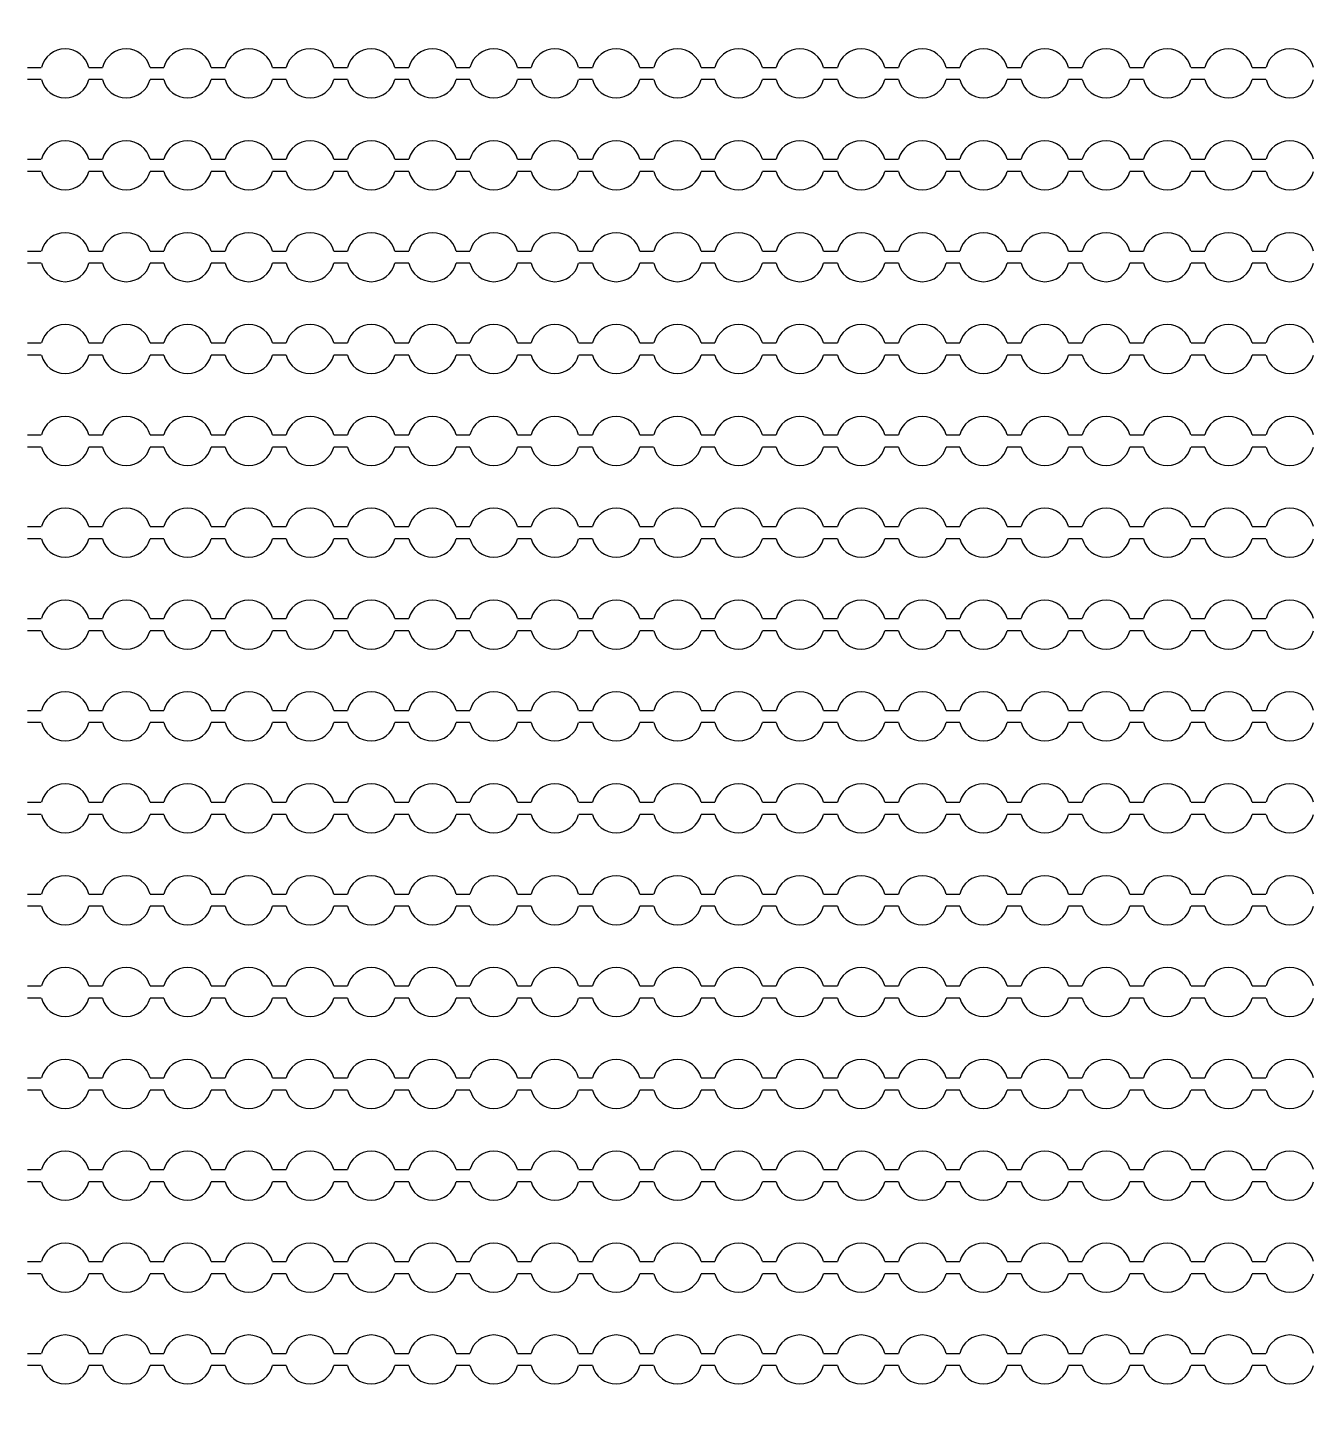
# Model space of a CAD drawing. Extents: x 4056 to 105656, y 4120 to 105720.
# Drawn here: x 32264 to 33314, y 30015 to 31140 of the extents above; entities that cross this region are included whole.
import ezdxf

# ---------------------------------------------------------------- set-up
doc = ezdxf.new("R2010")
doc.units = 13
doc.header["$MEASUREMENT"] = 0
doc.layers.add('Main Layer', color=7, linetype='Continuous', lineweight=0)

msp = doc.modelspace()

# ---------------------------------------------------------------- linework, layer by layer
for p, q in [((32263.9, 31108), (32275.1, 31108)), ((32313.9, 31108), (32325.1, 31108)), ((32363.9, 31108), (32375.1, 31108)), ((32413.9, 31108), (32425.1, 31108)), ((32463.9, 31108), (32475.1, 31108)), ((32513.9, 31108), (32525.1, 31108)), ((32563.9, 31108), (32575.1, 31108)), ((32613.9, 31108), (32625.1, 31108)), ((32663.9, 31108), (32675.1, 31108)), ((32713.9, 31108), (32725.1, 31108)), ((32763.9, 31108), (32775.1, 31108)), ((32813.9, 31108), (32825.1, 31108)), ((32863.9, 31108), (32875.1, 31108)), ((32913.9, 31108), (32925.1, 31108)), ((32963.9, 31108), (32975.1, 31108)), ((33013.9, 31108), (33025.1, 31108)), ((33063.9, 31108), (33075.1, 31108)), ((33113.9, 31108), (33125.1, 31108)), ((33163.9, 31108), (33175.1, 31108)), ((33213.9, 31108), (33225.1, 31108)), ((33263.9, 31108), (33275.1, 31108)), ((32275.1, 31098), (32263.9, 31098)), ((32325.1, 31098), (32313.9, 31098)), ((32375.1, 31098), (32363.9, 31098)), ((32425.1, 31098), (32413.9, 31098)), ((32475.1, 31098), (32463.9, 31098)), ((32525.1, 31098), (32513.9, 31098)), ((32575.1, 31098), (32563.9, 31098)), ((32625.1, 31098), (32613.9, 31098)), ((32675.1, 31098), (32663.9, 31098)), ((32725.1, 31098), (32713.9, 31098)), ((32775.1, 31098), (32763.9, 31098)), ((32825.1, 31098), (32813.9, 31098)), ((32875.1, 31098), (32863.9, 31098)), ((32925.1, 31098), (32913.9, 31098)), ((32975.1, 31098), (32963.9, 31098)), ((33025.1, 31098), (33013.9, 31098)), ((33075.1, 31098), (33063.9, 31098)), ((33125.1, 31098), (33113.9, 31098)), ((33175.1, 31098), (33163.9, 31098)), ((33225.1, 31098), (33213.9, 31098)), ((33275.1, 31098), (33263.9, 31098)), ((32263.9, 31033), (32275.1, 31033)), ((32313.9, 31033), (32325.1, 31033)), ((32363.9, 31033), (32375.1, 31033)), ((32413.9, 31033), (32425.1, 31033)), ((32463.9, 31033), (32475.1, 31033)), ((32513.9, 31033), (32525.1, 31033)), ((32563.9, 31033), (32575.1, 31033)), ((32613.9, 31033), (32625.1, 31033)), ((32663.9, 31033), (32675.1, 31033)), ((32713.9, 31033), (32725.1, 31033)), ((32763.9, 31033), (32775.1, 31033)), ((32813.9, 31033), (32825.1, 31033)), ((32863.9, 31033), (32875.1, 31033)), ((32913.9, 31033), (32925.1, 31033)), ((32963.9, 31033), (32975.1, 31033)), ((33013.9, 31033), (33025.1, 31033)), ((33063.9, 31033), (33075.1, 31033)), ((33113.9, 31033), (33125.1, 31033)), ((33163.9, 31033), (33175.1, 31033)), ((33213.9, 31033), (33225.1, 31033)), ((33263.9, 31033), (33275.1, 31033)), ((32275.1, 31023), (32263.9, 31023)), ((32325.1, 31023), (32313.9, 31023)), ((32375.1, 31023), (32363.9, 31023)), ((32425.1, 31023), (32413.9, 31023)), ((32475.1, 31023), (32463.9, 31023)), ((32525.1, 31023), (32513.9, 31023)), ((32575.1, 31023), (32563.9, 31023)), ((32625.1, 31023), (32613.9, 31023)), ((32675.1, 31023), (32663.9, 31023)), ((32725.1, 31023), (32713.9, 31023)), ((32775.1, 31023), (32763.9, 31023)), ((32825.1, 31023), (32813.9, 31023)), ((32875.1, 31023), (32863.9, 31023)), ((32925.1, 31023), (32913.9, 31023)), ((32975.1, 31023), (32963.9, 31023)), ((33025.1, 31023), (33013.9, 31023)), ((33075.1, 31023), (33063.9, 31023)), ((33125.1, 31023), (33113.9, 31023)), ((33175.1, 31023), (33163.9, 31023)), ((33225.1, 31023), (33213.9, 31023)), ((33275.1, 31023), (33263.9, 31023)), ((32263.9, 30958), (32275.1, 30958)), ((32313.9, 30958), (32325.1, 30958)), ((32363.9, 30958), (32375.1, 30958)), ((32413.9, 30958), (32425.1, 30958)), ((32463.9, 30958), (32475.1, 30958)), ((32513.9, 30958), (32525.1, 30958)), ((32563.9, 30958), (32575.1, 30958)), ((32613.9, 30958), (32625.1, 30958)), ((32663.9, 30958), (32675.1, 30958)), ((32713.9, 30958), (32725.1, 30958)), ((32763.9, 30958), (32775.1, 30958)), ((32813.9, 30958), (32825.1, 30958)), ((32863.9, 30958), (32875.1, 30958)), ((32913.9, 30958), (32925.1, 30958)), ((32963.9, 30958), (32975.1, 30958)), ((33013.9, 30958), (33025.1, 30958)), ((33063.9, 30958), (33075.1, 30958)), ((33113.9, 30958), (33125.1, 30958)), ((33163.9, 30958), (33175.1, 30958)), ((33213.9, 30958), (33225.1, 30958)), ((33263.9, 30958), (33275.1, 30958)), ((32275.1, 30948), (32263.9, 30948)), ((32325.1, 30948), (32313.9, 30948)), ((32375.1, 30948), (32363.9, 30948)), ((32425.1, 30948), (32413.9, 30948)), ((32475.1, 30948), (32463.9, 30948)), ((32525.1, 30948), (32513.9, 30948)), ((32575.1, 30948), (32563.9, 30948)), ((32625.1, 30948), (32613.9, 30948)), ((32675.1, 30948), (32663.9, 30948)), ((32725.1, 30948), (32713.9, 30948)), ((32775.1, 30948), (32763.9, 30948)), ((32825.1, 30948), (32813.9, 30948)), ((32875.1, 30948), (32863.9, 30948)), ((32925.1, 30948), (32913.9, 30948)), ((32975.1, 30948), (32963.9, 30948)), ((33025.1, 30948), (33013.9, 30948)), ((33075.1, 30948), (33063.9, 30948)), ((33125.1, 30948), (33113.9, 30948)), ((33175.1, 30948), (33163.9, 30948)), ((33225.1, 30948), (33213.9, 30948)), ((33275.1, 30948), (33263.9, 30948)), ((32263.9, 30883), (32275.1, 30883)), ((32313.9, 30883), (32325.1, 30883)), ((32363.9, 30883), (32375.1, 30883)), ((32413.9, 30883), (32425.1, 30883)), ((32463.9, 30883), (32475.1, 30883)), ((32513.9, 30883), (32525.1, 30883)), ((32563.9, 30883), (32575.1, 30883)), ((32613.9, 30883), (32625.1, 30883)), ((32663.9, 30883), (32675.1, 30883)), ((32713.9, 30883), (32725.1, 30883)), ((32763.9, 30883), (32775.1, 30883)), ((32813.9, 30883), (32825.1, 30883)), ((32863.9, 30883), (32875.1, 30883)), ((32913.9, 30883), (32925.1, 30883)), ((32963.9, 30883), (32975.1, 30883)), ((33013.9, 30883), (33025.1, 30883)), ((33063.9, 30883), (33075.1, 30883)), ((33113.9, 30883), (33125.1, 30883)), ((33163.9, 30883), (33175.1, 30883)), ((33213.9, 30883), (33225.1, 30883)), ((33263.9, 30883), (33275.1, 30883)), ((32275.1, 30873), (32263.9, 30873)), ((32325.1, 30873), (32313.9, 30873)), ((32375.1, 30873), (32363.9, 30873)), ((32425.1, 30873), (32413.9, 30873)), ((32475.1, 30873), (32463.9, 30873)), ((32525.1, 30873), (32513.9, 30873)), ((32575.1, 30873), (32563.9, 30873)), ((32625.1, 30873), (32613.9, 30873)), ((32675.1, 30873), (32663.9, 30873)), ((32725.1, 30873), (32713.9, 30873)), ((32775.1, 30873), (32763.9, 30873)), ((32825.1, 30873), (32813.9, 30873)), ((32875.1, 30873), (32863.9, 30873)), ((32925.1, 30873), (32913.9, 30873)), ((32975.1, 30873), (32963.9, 30873)), ((33025.1, 30873), (33013.9, 30873)), ((33075.1, 30873), (33063.9, 30873)), ((33125.1, 30873), (33113.9, 30873)), ((33175.1, 30873), (33163.9, 30873)), ((33225.1, 30873), (33213.9, 30873)), ((33275.1, 30873), (33263.9, 30873)), ((32263.9, 30808), (32275.1, 30808)), ((32313.9, 30808), (32325.1, 30808)), ((32363.9, 30808), (32375.1, 30808)), ((32413.9, 30808), (32425.1, 30808)), ((32463.9, 30808), (32475.1, 30808)), ((32513.9, 30808), (32525.1, 30808)), ((32563.9, 30808), (32575.1, 30808)), ((32613.9, 30808), (32625.1, 30808)), ((32663.9, 30808), (32675.1, 30808)), ((32713.9, 30808), (32725.1, 30808)), ((32763.9, 30808), (32775.1, 30808)), ((32813.9, 30808), (32825.1, 30808)), ((32863.9, 30808), (32875.1, 30808)), ((32913.9, 30808), (32925.1, 30808)), ((32963.9, 30808), (32975.1, 30808)), ((33013.9, 30808), (33025.1, 30808)), ((33063.9, 30808), (33075.1, 30808)), ((33113.9, 30808), (33125.1, 30808)), ((33163.9, 30808), (33175.1, 30808)), ((33213.9, 30808), (33225.1, 30808)), ((33263.9, 30808), (33275.1, 30808)), ((32275.1, 30798), (32263.9, 30798)), ((32325.1, 30798), (32313.9, 30798)), ((32375.1, 30798), (32363.9, 30798)), ((32425.1, 30798), (32413.9, 30798)), ((32475.1, 30798), (32463.9, 30798)), ((32525.1, 30798), (32513.9, 30798)), ((32575.1, 30798), (32563.9, 30798)), ((32625.1, 30798), (32613.9, 30798)), ((32675.1, 30798), (32663.9, 30798)), ((32725.1, 30798), (32713.9, 30798)), ((32775.1, 30798), (32763.9, 30798)), ((32825.1, 30798), (32813.9, 30798)), ((32875.1, 30798), (32863.9, 30798)), ((32925.1, 30798), (32913.9, 30798)), ((32975.1, 30798), (32963.9, 30798)), ((33025.1, 30798), (33013.9, 30798)), ((33075.1, 30798), (33063.9, 30798)), ((33125.1, 30798), (33113.9, 30798)), ((33175.1, 30798), (33163.9, 30798)), ((33225.1, 30798), (33213.9, 30798)), ((33275.1, 30798), (33263.9, 30798)), ((32263.9, 30733), (32275.1, 30733)), ((32313.9, 30733), (32325.1, 30733)), ((32363.9, 30733), (32375.1, 30733)), ((32413.9, 30733), (32425.1, 30733)), ((32463.9, 30733), (32475.1, 30733)), ((32513.9, 30733), (32525.1, 30733)), ((32563.9, 30733), (32575.1, 30733)), ((32613.9, 30733), (32625.1, 30733)), ((32663.9, 30733), (32675.1, 30733)), ((32713.9, 30733), (32725.1, 30733)), ((32763.9, 30733), (32775.1, 30733)), ((32813.9, 30733), (32825.1, 30733)), ((32863.9, 30733), (32875.1, 30733)), ((32913.9, 30733), (32925.1, 30733)), ((32963.9, 30733), (32975.1, 30733)), ((33013.9, 30733), (33025.1, 30733)), ((33063.9, 30733), (33075.1, 30733)), ((33113.9, 30733), (33125.1, 30733)), ((33163.9, 30733), (33175.1, 30733)), ((33213.9, 30733), (33225.1, 30733)), ((33263.9, 30733), (33275.1, 30733)), ((32275.1, 30723), (32263.9, 30723)), ((32325.1, 30723), (32313.9, 30723)), ((32375.1, 30723), (32363.9, 30723)), ((32425.1, 30723), (32413.9, 30723)), ((32475.1, 30723), (32463.9, 30723)), ((32525.1, 30723), (32513.9, 30723)), ((32575.1, 30723), (32563.9, 30723)), ((32625.1, 30723), (32613.9, 30723)), ((32675.1, 30723), (32663.9, 30723)), ((32725.1, 30723), (32713.9, 30723)), ((32775.1, 30723), (32763.9, 30723)), ((32825.1, 30723), (32813.9, 30723)), ((32875.1, 30723), (32863.9, 30723)), ((32925.1, 30723), (32913.9, 30723)), ((32975.1, 30723), (32963.9, 30723)), ((33025.1, 30723), (33013.9, 30723)), ((33075.1, 30723), (33063.9, 30723)), ((33125.1, 30723), (33113.9, 30723)), ((33175.1, 30723), (33163.9, 30723)), ((33225.1, 30723), (33213.9, 30723)), ((33275.1, 30723), (33263.9, 30723)), ((32263.9, 30658), (32275.1, 30658)), ((32313.9, 30658), (32325.1, 30658)), ((32363.9, 30658), (32375.1, 30658)), ((32413.9, 30658), (32425.1, 30658)), ((32463.9, 30658), (32475.1, 30658)), ((32513.9, 30658), (32525.1, 30658)), ((32563.9, 30658), (32575.1, 30658)), ((32613.9, 30658), (32625.1, 30658)), ((32663.9, 30658), (32675.1, 30658)), ((32713.9, 30658), (32725.1, 30658)), ((32763.9, 30658), (32775.1, 30658)), ((32813.9, 30658), (32825.1, 30658)), ((32863.9, 30658), (32875.1, 30658)), ((32913.9, 30658), (32925.1, 30658)), ((32963.9, 30658), (32975.1, 30658)), ((33013.9, 30658), (33025.1, 30658)), ((33063.9, 30658), (33075.1, 30658)), ((33113.9, 30658), (33125.1, 30658)), ((33163.9, 30658), (33175.1, 30658)), ((33213.9, 30658), (33225.1, 30658)), ((33263.9, 30658), (33275.1, 30658)), ((32275.1, 30648), (32263.9, 30648)), ((32325.1, 30648), (32313.9, 30648)), ((32375.1, 30648), (32363.9, 30648)), ((32425.1, 30648), (32413.9, 30648)), ((32475.1, 30648), (32463.9, 30648)), ((32525.1, 30648), (32513.9, 30648)), ((32575.1, 30648), (32563.9, 30648)), ((32625.1, 30648), (32613.9, 30648)), ((32675.1, 30648), (32663.9, 30648)), ((32725.1, 30648), (32713.9, 30648)), ((32775.1, 30648), (32763.9, 30648)), ((32825.1, 30648), (32813.9, 30648)), ((32875.1, 30648), (32863.9, 30648)), ((32925.1, 30648), (32913.9, 30648)), ((32975.1, 30648), (32963.9, 30648)), ((33025.1, 30648), (33013.9, 30648)), ((33075.1, 30648), (33063.9, 30648)), ((33125.1, 30648), (33113.9, 30648)), ((33175.1, 30648), (33163.9, 30648)), ((33225.1, 30648), (33213.9, 30648)), ((33275.1, 30648), (33263.9, 30648)), ((32263.9, 30583), (32275.1, 30583)), ((32313.9, 30583), (32325.1, 30583)), ((32363.9, 30583), (32375.1, 30583)), ((32413.9, 30583), (32425.1, 30583)), ((32463.9, 30583), (32475.1, 30583)), ((32513.9, 30583), (32525.1, 30583)), ((32563.9, 30583), (32575.1, 30583)), ((32613.9, 30583), (32625.1, 30583)), ((32663.9, 30583), (32675.1, 30583)), ((32713.9, 30583), (32725.1, 30583)), ((32763.9, 30583), (32775.1, 30583)), ((32813.9, 30583), (32825.1, 30583)), ((32863.9, 30583), (32875.1, 30583)), ((32913.9, 30583), (32925.1, 30583)), ((32963.9, 30583), (32975.1, 30583)), ((33013.9, 30583), (33025.1, 30583)), ((33063.9, 30583), (33075.1, 30583)), ((33113.9, 30583), (33125.1, 30583)), ((33163.9, 30583), (33175.1, 30583)), ((33213.9, 30583), (33225.1, 30583)), ((33263.9, 30583), (33275.1, 30583)), ((32275.1, 30573), (32263.9, 30573)), ((32325.1, 30573), (32313.9, 30573)), ((32375.1, 30573), (32363.9, 30573)), ((32425.1, 30573), (32413.9, 30573)), ((32475.1, 30573), (32463.9, 30573)), ((32525.1, 30573), (32513.9, 30573)), ((32575.1, 30573), (32563.9, 30573)), ((32625.1, 30573), (32613.9, 30573)), ((32675.1, 30573), (32663.9, 30573)), ((32725.1, 30573), (32713.9, 30573)), ((32775.1, 30573), (32763.9, 30573)), ((32825.1, 30573), (32813.9, 30573)), ((32875.1, 30573), (32863.9, 30573)), ((32925.1, 30573), (32913.9, 30573)), ((32975.1, 30573), (32963.9, 30573)), ((33025.1, 30573), (33013.9, 30573)), ((33075.1, 30573), (33063.9, 30573)), ((33125.1, 30573), (33113.9, 30573)), ((33175.1, 30573), (33163.9, 30573)), ((33225.1, 30573), (33213.9, 30573)), ((33275.1, 30573), (33263.9, 30573)), ((32263.9, 30508), (32275.1, 30508)), ((32313.9, 30508), (32325.1, 30508)), ((32363.9, 30508), (32375.1, 30508)), ((32413.9, 30508), (32425.1, 30508)), ((32463.9, 30508), (32475.1, 30508)), ((32513.9, 30508), (32525.1, 30508)), ((32563.9, 30508), (32575.1, 30508)), ((32613.9, 30508), (32625.1, 30508)), ((32663.9, 30508), (32675.1, 30508)), ((32713.9, 30508), (32725.1, 30508)), ((32763.9, 30508), (32775.1, 30508)), ((32813.9, 30508), (32825.1, 30508)), ((32863.9, 30508), (32875.1, 30508)), ((32913.9, 30508), (32925.1, 30508)), ((32963.9, 30508), (32975.1, 30508)), ((33013.9, 30508), (33025.1, 30508)), ((33063.9, 30508), (33075.1, 30508)), ((33113.9, 30508), (33125.1, 30508)), ((33163.9, 30508), (33175.1, 30508)), ((33213.9, 30508), (33225.1, 30508)), ((33263.9, 30508), (33275.1, 30508)), ((32275.1, 30498), (32263.9, 30498)), ((32325.1, 30498), (32313.9, 30498)), ((32375.1, 30498), (32363.9, 30498)), ((32425.1, 30498), (32413.9, 30498)), ((32475.1, 30498), (32463.9, 30498)), ((32525.1, 30498), (32513.9, 30498)), ((32575.1, 30498), (32563.9, 30498)), ((32625.1, 30498), (32613.9, 30498)), ((32675.1, 30498), (32663.9, 30498)), ((32725.1, 30498), (32713.9, 30498)), ((32775.1, 30498), (32763.9, 30498)), ((32825.1, 30498), (32813.9, 30498)), ((32875.1, 30498), (32863.9, 30498)), ((32925.1, 30498), (32913.9, 30498)), ((32975.1, 30498), (32963.9, 30498)), ((33025.1, 30498), (33013.9, 30498)), ((33075.1, 30498), (33063.9, 30498)), ((33125.1, 30498), (33113.9, 30498)), ((33175.1, 30498), (33163.9, 30498)), ((33225.1, 30498), (33213.9, 30498)), ((33275.1, 30498), (33263.9, 30498)), ((32263.9, 30433), (32275.1, 30433)), ((32313.9, 30433), (32325.1, 30433)), ((32363.9, 30433), (32375.1, 30433)), ((32413.9, 30433), (32425.1, 30433)), ((32463.9, 30433), (32475.1, 30433)), ((32513.9, 30433), (32525.1, 30433)), ((32563.9, 30433), (32575.1, 30433)), ((32613.9, 30433), (32625.1, 30433)), ((32663.9, 30433), (32675.1, 30433)), ((32713.9, 30433), (32725.1, 30433)), ((32763.9, 30433), (32775.1, 30433)), ((32813.9, 30433), (32825.1, 30433)), ((32863.9, 30433), (32875.1, 30433)), ((32913.9, 30433), (32925.1, 30433)), ((32963.9, 30433), (32975.1, 30433)), ((33013.9, 30433), (33025.1, 30433)), ((33063.9, 30433), (33075.1, 30433)), ((33113.9, 30433), (33125.1, 30433)), ((33163.9, 30433), (33175.1, 30433)), ((33213.9, 30433), (33225.1, 30433)), ((33263.9, 30433), (33275.1, 30433)), ((32275.1, 30423), (32263.9, 30423)), ((32325.1, 30423), (32313.9, 30423)), ((32375.1, 30423), (32363.9, 30423)), ((32425.1, 30423), (32413.9, 30423)), ((32475.1, 30423), (32463.9, 30423)), ((32525.1, 30423), (32513.9, 30423)), ((32575.1, 30423), (32563.9, 30423)), ((32625.1, 30423), (32613.9, 30423)), ((32675.1, 30423), (32663.9, 30423)), ((32725.1, 30423), (32713.9, 30423)), ((32775.1, 30423), (32763.9, 30423)), ((32825.1, 30423), (32813.9, 30423)), ((32875.1, 30423), (32863.9, 30423)), ((32925.1, 30423), (32913.9, 30423)), ((32975.1, 30423), (32963.9, 30423)), ((33025.1, 30423), (33013.9, 30423)), ((33075.1, 30423), (33063.9, 30423)), ((33125.1, 30423), (33113.9, 30423)), ((33175.1, 30423), (33163.9, 30423)), ((33225.1, 30423), (33213.9, 30423)), ((33275.1, 30423), (33263.9, 30423)), ((32263.9, 30358), (32275.1, 30358)), ((32313.9, 30358), (32325.1, 30358)), ((32363.9, 30358), (32375.1, 30358)), ((32413.9, 30358), (32425.1, 30358)), ((32463.9, 30358), (32475.1, 30358)), ((32513.9, 30358), (32525.1, 30358)), ((32563.9, 30358), (32575.1, 30358)), ((32613.9, 30358), (32625.1, 30358)), ((32663.9, 30358), (32675.1, 30358)), ((32713.9, 30358), (32725.1, 30358)), ((32763.9, 30358), (32775.1, 30358)), ((32813.9, 30358), (32825.1, 30358)), ((32863.9, 30358), (32875.1, 30358)), ((32913.9, 30358), (32925.1, 30358)), ((32963.9, 30358), (32975.1, 30358)), ((33013.9, 30358), (33025.1, 30358)), ((33063.9, 30358), (33075.1, 30358)), ((33113.9, 30358), (33125.1, 30358)), ((33163.9, 30358), (33175.1, 30358)), ((33213.9, 30358), (33225.1, 30358)), ((33263.9, 30358), (33275.1, 30358)), ((32275.1, 30348), (32263.9, 30348)), ((32325.1, 30348), (32313.9, 30348)), ((32375.1, 30348), (32363.9, 30348)), ((32425.1, 30348), (32413.9, 30348)), ((32475.1, 30348), (32463.9, 30348)), ((32525.1, 30348), (32513.9, 30348)), ((32575.1, 30348), (32563.9, 30348)), ((32625.1, 30348), (32613.9, 30348)), ((32675.1, 30348), (32663.9, 30348)), ((32725.1, 30348), (32713.9, 30348)), ((32775.1, 30348), (32763.9, 30348)), ((32825.1, 30348), (32813.9, 30348)), ((32875.1, 30348), (32863.9, 30348)), ((32925.1, 30348), (32913.9, 30348)), ((32975.1, 30348), (32963.9, 30348)), ((33025.1, 30348), (33013.9, 30348)), ((33075.1, 30348), (33063.9, 30348)), ((33125.1, 30348), (33113.9, 30348)), ((33175.1, 30348), (33163.9, 30348)), ((33225.1, 30348), (33213.9, 30348)), ((33275.1, 30348), (33263.9, 30348)), ((32263.9, 30283), (32275.1, 30283)), ((32313.9, 30283), (32325.1, 30283)), ((32363.9, 30283), (32375.1, 30283)), ((32413.9, 30283), (32425.1, 30283)), ((32463.9, 30283), (32475.1, 30283)), ((32513.9, 30283), (32525.1, 30283)), ((32563.9, 30283), (32575.1, 30283)), ((32613.9, 30283), (32625.1, 30283)), ((32663.9, 30283), (32675.1, 30283)), ((32713.9, 30283), (32725.1, 30283)), ((32763.9, 30283), (32775.1, 30283)), ((32813.9, 30283), (32825.1, 30283)), ((32863.9, 30283), (32875.1, 30283)), ((32913.9, 30283), (32925.1, 30283)), ((32963.9, 30283), (32975.1, 30283)), ((33013.9, 30283), (33025.1, 30283)), ((33063.9, 30283), (33075.1, 30283)), ((33113.9, 30283), (33125.1, 30283)), ((33163.9, 30283), (33175.1, 30283)), ((33213.9, 30283), (33225.1, 30283)), ((33263.9, 30283), (33275.1, 30283)), ((32275.1, 30273), (32263.9, 30273)), ((32325.1, 30273), (32313.9, 30273)), ((32375.1, 30273), (32363.9, 30273)), ((32425.1, 30273), (32413.9, 30273)), ((32475.1, 30273), (32463.9, 30273)), ((32525.1, 30273), (32513.9, 30273)), ((32575.1, 30273), (32563.9, 30273)), ((32625.1, 30273), (32613.9, 30273)), ((32675.1, 30273), (32663.9, 30273)), ((32725.1, 30273), (32713.9, 30273)), ((32775.1, 30273), (32763.9, 30273)), ((32825.1, 30273), (32813.9, 30273)), ((32875.1, 30273), (32863.9, 30273)), ((32925.1, 30273), (32913.9, 30273)), ((32975.1, 30273), (32963.9, 30273)), ((33025.1, 30273), (33013.9, 30273)), ((33075.1, 30273), (33063.9, 30273)), ((33125.1, 30273), (33113.9, 30273)), ((33175.1, 30273), (33163.9, 30273)), ((33225.1, 30273), (33213.9, 30273)), ((33275.1, 30273), (33263.9, 30273)), ((32263.9, 30208), (32275.1, 30208)), ((32313.9, 30208), (32325.1, 30208)), ((32363.9, 30208), (32375.1, 30208)), ((32413.9, 30208), (32425.1, 30208)), ((32463.9, 30208), (32475.1, 30208)), ((32513.9, 30208), (32525.1, 30208)), ((32563.9, 30208), (32575.1, 30208)), ((32613.9, 30208), (32625.1, 30208)), ((32663.9, 30208), (32675.1, 30208)), ((32713.9, 30208), (32725.1, 30208)), ((32763.9, 30208), (32775.1, 30208)), ((32813.9, 30208), (32825.1, 30208)), ((32863.9, 30208), (32875.1, 30208)), ((32913.9, 30208), (32925.1, 30208)), ((32963.9, 30208), (32975.1, 30208)), ((33013.9, 30208), (33025.1, 30208)), ((33063.9, 30208), (33075.1, 30208)), ((33113.9, 30208), (33125.1, 30208)), ((33163.9, 30208), (33175.1, 30208)), ((33213.9, 30208), (33225.1, 30208)), ((33263.9, 30208), (33275.1, 30208)), ((32275.1, 30198), (32263.9, 30198)), ((32325.1, 30198), (32313.9, 30198)), ((32375.1, 30198), (32363.9, 30198)), ((32425.1, 30198), (32413.9, 30198)), ((32475.1, 30198), (32463.9, 30198)), ((32525.1, 30198), (32513.9, 30198)), ((32575.1, 30198), (32563.9, 30198)), ((32625.1, 30198), (32613.9, 30198)), ((32675.1, 30198), (32663.9, 30198)), ((32725.1, 30198), (32713.9, 30198)), ((32775.1, 30198), (32763.9, 30198)), ((32825.1, 30198), (32813.9, 30198)), ((32875.1, 30198), (32863.9, 30198)), ((32925.1, 30198), (32913.9, 30198)), ((32975.1, 30198), (32963.9, 30198)), ((33025.1, 30198), (33013.9, 30198)), ((33075.1, 30198), (33063.9, 30198)), ((33125.1, 30198), (33113.9, 30198)), ((33175.1, 30198), (33163.9, 30198)), ((33225.1, 30198), (33213.9, 30198)), ((33275.1, 30198), (33263.9, 30198)), ((32263.9, 30133), (32275.1, 30133)), ((32313.9, 30133), (32325.1, 30133)), ((32363.9, 30133), (32375.1, 30133)), ((32413.9, 30133), (32425.1, 30133)), ((32463.9, 30133), (32475.1, 30133)), ((32513.9, 30133), (32525.1, 30133)), ((32563.9, 30133), (32575.1, 30133)), ((32613.9, 30133), (32625.1, 30133)), ((32663.9, 30133), (32675.1, 30133)), ((32713.9, 30133), (32725.1, 30133)), ((32763.9, 30133), (32775.1, 30133)), ((32813.9, 30133), (32825.1, 30133)), ((32863.9, 30133), (32875.1, 30133)), ((32913.9, 30133), (32925.1, 30133)), ((32963.9, 30133), (32975.1, 30133)), ((33013.9, 30133), (33025.1, 30133)), ((33063.9, 30133), (33075.1, 30133)), ((33113.9, 30133), (33125.1, 30133)), ((33163.9, 30133), (33175.1, 30133)), ((33213.9, 30133), (33225.1, 30133)), ((33263.9, 30133), (33275.1, 30133)), ((32275.1, 30123), (32263.9, 30123)), ((32325.1, 30123), (32313.9, 30123)), ((32375.1, 30123), (32363.9, 30123)), ((32425.1, 30123), (32413.9, 30123)), ((32475.1, 30123), (32463.9, 30123)), ((32525.1, 30123), (32513.9, 30123)), ((32575.1, 30123), (32563.9, 30123)), ((32625.1, 30123), (32613.9, 30123)), ((32675.1, 30123), (32663.9, 30123)), ((32725.1, 30123), (32713.9, 30123)), ((32775.1, 30123), (32763.9, 30123)), ((32825.1, 30123), (32813.9, 30123)), ((32875.1, 30123), (32863.9, 30123)), ((32925.1, 30123), (32913.9, 30123)), ((32975.1, 30123), (32963.9, 30123)), ((33025.1, 30123), (33013.9, 30123)), ((33075.1, 30123), (33063.9, 30123)), ((33125.1, 30123), (33113.9, 30123)), ((33175.1, 30123), (33163.9, 30123)), ((33225.1, 30123), (33213.9, 30123)), ((33275.1, 30123), (33263.9, 30123)), ((32263.9, 30058), (32275.1, 30058)), ((32313.9, 30058), (32325.1, 30058)), ((32363.9, 30058), (32375.1, 30058)), ((32413.9, 30058), (32425.1, 30058)), ((32463.9, 30058), (32475.1, 30058)), ((32513.9, 30058), (32525.1, 30058)), ((32563.9, 30058), (32575.1, 30058)), ((32613.9, 30058), (32625.1, 30058)), ((32663.9, 30058), (32675.1, 30058)), ((32713.9, 30058), (32725.1, 30058)), ((32763.9, 30058), (32775.1, 30058)), ((32813.9, 30058), (32825.1, 30058)), ((32863.9, 30058), (32875.1, 30058)), ((32913.9, 30058), (32925.1, 30058)), ((32963.9, 30058), (32975.1, 30058)), ((33013.9, 30058), (33025.1, 30058)), ((33063.9, 30058), (33075.1, 30058)), ((33113.9, 30058), (33125.1, 30058)), ((33163.9, 30058), (33175.1, 30058)), ((33213.9, 30058), (33225.1, 30058)), ((33263.9, 30058), (33275.1, 30058)), ((32275.1, 30048), (32263.9, 30048)), ((32325.1, 30048), (32313.9, 30048)), ((32375.1, 30048), (32363.9, 30048)), ((32425.1, 30048), (32413.9, 30048)), ((32475.1, 30048), (32463.9, 30048)), ((32525.1, 30048), (32513.9, 30048)), ((32575.1, 30048), (32563.9, 30048)), ((32625.1, 30048), (32613.9, 30048)), ((32675.1, 30048), (32663.9, 30048)), ((32725.1, 30048), (32713.9, 30048)), ((32775.1, 30048), (32763.9, 30048)), ((32825.1, 30048), (32813.9, 30048)), ((32875.1, 30048), (32863.9, 30048)), ((32925.1, 30048), (32913.9, 30048)), ((32975.1, 30048), (32963.9, 30048)), ((33025.1, 30048), (33013.9, 30048)), ((33075.1, 30048), (33063.9, 30048)), ((33125.1, 30048), (33113.9, 30048)), ((33175.1, 30048), (33163.9, 30048)), ((33225.1, 30048), (33213.9, 30048)), ((33275.1, 30048), (33263.9, 30048))]:
    msp.add_line(p, q)
for centre, start, end in [((32294.5, 31103), 14.4775, 165.5225), ((32344.5, 31103), 14.4775, 165.5225), ((32394.5, 31103), 14.4775, 165.5225), ((32444.5, 31103), 14.4775, 165.5225), ((32494.5, 31103), 14.4775, 165.5225), ((32544.5, 31103), 14.4775, 165.5225), ((32594.5, 31103), 14.4775, 165.5225), ((32644.5, 31103), 14.4775, 165.5225), ((32694.5, 31103), 14.4775, 165.5225), ((32744.5, 31103), 14.4775, 165.5225), ((32794.5, 31103), 14.4775, 165.5225), ((32844.5, 31103), 14.4775, 165.5225), ((32894.5, 31103), 14.4775, 165.5225), ((32944.5, 31103), 14.4775, 165.5225), ((32994.5, 31103), 14.4775, 165.5225), ((33044.5, 31103), 14.4775, 165.5225), ((33094.5, 31103), 14.4775, 165.5225), ((33144.5, 31103), 14.4775, 165.5225), ((33194.5, 31103), 14.4775, 165.5225), ((33244.5, 31103), 14.4775, 165.5225), ((33294.5, 31103), 14.4775, 165.5225), ((32294.5, 31103), 194.4775, 345.5225), ((32344.5, 31103), 194.4775, 345.5225), ((32394.5, 31103), 194.4775, 345.5225), ((32444.5, 31103), 194.4775, 345.5225), ((32494.5, 31103), 194.4775, 345.5225), ((32544.5, 31103), 194.4775, 345.5225), ((32594.5, 31103), 194.4775, 345.5225), ((32644.5, 31103), 194.4775, 345.5225), ((32694.5, 31103), 194.4775, 345.5225), ((32744.5, 31103), 194.4775, 345.5225), ((32794.5, 31103), 194.4775, 345.5225), ((32844.5, 31103), 194.4775, 345.5225), ((32894.5, 31103), 194.4775, 345.5225), ((32944.5, 31103), 194.4775, 345.5225), ((32994.5, 31103), 194.4775, 345.5225), ((33044.5, 31103), 194.4775, 345.5225), ((33094.5, 31103), 194.4775, 345.5225), ((33144.5, 31103), 194.4775, 345.5225), ((33194.5, 31103), 194.4775, 345.5225), ((33244.5, 31103), 194.4775, 345.5225), ((33294.5, 31103), 194.4775, 345.5225), ((32294.5, 31028), 14.4775, 165.5225), ((32344.5, 31028), 14.4775, 165.5225), ((32394.5, 31028), 14.4775, 165.5225), ((32444.5, 31028), 14.4775, 165.5225), ((32494.5, 31028), 14.4775, 165.5225), ((32544.5, 31028), 14.4775, 165.5225), ((32594.5, 31028), 14.4775, 165.5225), ((32644.5, 31028), 14.4775, 165.5225), ((32694.5, 31028), 14.4775, 165.5225), ((32744.5, 31028), 14.4775, 165.5225), ((32794.5, 31028), 14.4775, 165.5225), ((32844.5, 31028), 14.4775, 165.5225), ((32894.5, 31028), 14.4775, 165.5225), ((32944.5, 31028), 14.4775, 165.5225), ((32994.5, 31028), 14.4775, 165.5225), ((33044.5, 31028), 14.4775, 165.5225), ((33094.5, 31028), 14.4775, 165.5225), ((33144.5, 31028), 14.4775, 165.5225), ((33194.5, 31028), 14.4775, 165.5225), ((33244.5, 31028), 14.4775, 165.5225), ((33294.5, 31028), 14.4775, 165.5225), ((32294.5, 31028), 194.4775, 345.5225), ((32344.5, 31028), 194.4775, 345.5225), ((32394.5, 31028), 194.4775, 345.5225), ((32444.5, 31028), 194.4775, 345.5225), ((32494.5, 31028), 194.4775, 345.5225), ((32544.5, 31028), 194.4775, 345.5225), ((32594.5, 31028), 194.4775, 345.5225), ((32644.5, 31028), 194.4775, 345.5225), ((32694.5, 31028), 194.4775, 345.5225), ((32744.5, 31028), 194.4775, 345.5225), ((32794.5, 31028), 194.4775, 345.5225), ((32844.5, 31028), 194.4775, 345.5225), ((32894.5, 31028), 194.4775, 345.5225), ((32944.5, 31028), 194.4775, 345.5225), ((32994.5, 31028), 194.4775, 345.5225), ((33044.5, 31028), 194.4775, 345.5225), ((33094.5, 31028), 194.4775, 345.5225), ((33144.5, 31028), 194.4775, 345.5225), ((33194.5, 31028), 194.4775, 345.5225), ((33244.5, 31028), 194.4775, 345.5225), ((33294.5, 31028), 194.4775, 345.5225), ((32294.5, 30953), 14.4775, 165.5225), ((32344.5, 30953), 14.4775, 165.5225), ((32394.5, 30953), 14.4775, 165.5225), ((32444.5, 30953), 14.4775, 165.5225), ((32494.5, 30953), 14.4775, 165.5225), ((32544.5, 30953), 14.4775, 165.5225), ((32594.5, 30953), 14.4775, 165.5225), ((32644.5, 30953), 14.4775, 165.5225), ((32694.5, 30953), 14.4775, 165.5225), ((32744.5, 30953), 14.4775, 165.5225), ((32794.5, 30953), 14.4775, 165.5225), ((32844.5, 30953), 14.4775, 165.5225), ((32894.5, 30953), 14.4775, 165.5225), ((32944.5, 30953), 14.4775, 165.5225), ((32994.5, 30953), 14.4775, 165.5225), ((33044.5, 30953), 14.4775, 165.5225), ((33094.5, 30953), 14.4775, 165.5225), ((33144.5, 30953), 14.4775, 165.5225), ((33194.5, 30953), 14.4775, 165.5225), ((33244.5, 30953), 14.4775, 165.5225), ((33294.5, 30953), 14.4775, 165.5225), ((32294.5, 30953), 194.4775, 345.5225), ((32344.5, 30953), 194.4775, 345.5225), ((32394.5, 30953), 194.4775, 345.5225), ((32444.5, 30953), 194.4775, 345.5225), ((32494.5, 30953), 194.4775, 345.5225), ((32544.5, 30953), 194.4775, 345.5225), ((32594.5, 30953), 194.4775, 345.5225), ((32644.5, 30953), 194.4775, 345.5225), ((32694.5, 30953), 194.4775, 345.5225), ((32744.5, 30953), 194.4775, 345.5225), ((32794.5, 30953), 194.4775, 345.5225), ((32844.5, 30953), 194.4775, 345.5225), ((32894.5, 30953), 194.4775, 345.5225), ((32944.5, 30953), 194.4775, 345.5225), ((32994.5, 30953), 194.4775, 345.5225), ((33044.5, 30953), 194.4775, 345.5225), ((33094.5, 30953), 194.4775, 345.5225), ((33144.5, 30953), 194.4775, 345.5225), ((33194.5, 30953), 194.4775, 345.5225), ((33244.5, 30953), 194.4775, 345.5225), ((33294.5, 30953), 194.4775, 345.5225), ((32294.5, 30878), 14.4775, 165.5225), ((32344.5, 30878), 14.4775, 165.5225), ((32394.5, 30878), 14.4775, 165.5225), ((32444.5, 30878), 14.4775, 165.5225), ((32494.5, 30878), 14.4775, 165.5225), ((32544.5, 30878), 14.4775, 165.5225), ((32594.5, 30878), 14.4775, 165.5225), ((32644.5, 30878), 14.4775, 165.5225), ((32694.5, 30878), 14.4775, 165.5225), ((32744.5, 30878), 14.4775, 165.5225), ((32794.5, 30878), 14.4775, 165.5225), ((32844.5, 30878), 14.4775, 165.5225), ((32894.5, 30878), 14.4775, 165.5225), ((32944.5, 30878), 14.4775, 165.5225), ((32994.5, 30878), 14.4775, 165.5225), ((33044.5, 30878), 14.4775, 165.5225), ((33094.5, 30878), 14.4775, 165.5225), ((33144.5, 30878), 14.4775, 165.5225), ((33194.5, 30878), 14.4775, 165.5225), ((33244.5, 30878), 14.4775, 165.5225), ((33294.5, 30878), 14.4775, 165.5225), ((32294.5, 30878), 194.4775, 345.5225), ((32344.5, 30878), 194.4775, 345.5225), ((32394.5, 30878), 194.4775, 345.5225), ((32444.5, 30878), 194.4775, 345.5225), ((32494.5, 30878), 194.4775, 345.5225), ((32544.5, 30878), 194.4775, 345.5225), ((32594.5, 30878), 194.4775, 345.5225), ((32644.5, 30878), 194.4775, 345.5225), ((32694.5, 30878), 194.4775, 345.5225), ((32744.5, 30878), 194.4775, 345.5225), ((32794.5, 30878), 194.4775, 345.5225), ((32844.5, 30878), 194.4775, 345.5225), ((32894.5, 30878), 194.4775, 345.5225), ((32944.5, 30878), 194.4775, 345.5225), ((32994.5, 30878), 194.4775, 345.5225), ((33044.5, 30878), 194.4775, 345.5225), ((33094.5, 30878), 194.4775, 345.5225), ((33144.5, 30878), 194.4775, 345.5225), ((33194.5, 30878), 194.4775, 345.5225), ((33244.5, 30878), 194.4775, 345.5225), ((33294.5, 30878), 194.4775, 345.5225), ((32294.5, 30803), 14.4775, 165.5225), ((32344.5, 30803), 14.4775, 165.5225), ((32394.5, 30803), 14.4775, 165.5225), ((32444.5, 30803), 14.4775, 165.5225), ((32494.5, 30803), 14.4775, 165.5225), ((32544.5, 30803), 14.4775, 165.5225), ((32594.5, 30803), 14.4775, 165.5225), ((32644.5, 30803), 14.4775, 165.5225), ((32694.5, 30803), 14.4775, 165.5225), ((32744.5, 30803), 14.4775, 165.5225), ((32794.5, 30803), 14.4775, 165.5225), ((32844.5, 30803), 14.4775, 165.5225), ((32894.5, 30803), 14.4775, 165.5225), ((32944.5, 30803), 14.4775, 165.5225), ((32994.5, 30803), 14.4775, 165.5225), ((33044.5, 30803), 14.4775, 165.5225), ((33094.5, 30803), 14.4775, 165.5225), ((33144.5, 30803), 14.4775, 165.5225), ((33194.5, 30803), 14.4775, 165.5225), ((33244.5, 30803), 14.4775, 165.5225), ((33294.5, 30803), 14.4775, 165.5225), ((32294.5, 30803), 194.4775, 345.5225), ((32344.5, 30803), 194.4775, 345.5225), ((32394.5, 30803), 194.4775, 345.5225), ((32444.5, 30803), 194.4775, 345.5225), ((32494.5, 30803), 194.4775, 345.5225), ((32544.5, 30803), 194.4775, 345.5225), ((32594.5, 30803), 194.4775, 345.5225), ((32644.5, 30803), 194.4775, 345.5225), ((32694.5, 30803), 194.4775, 345.5225), ((32744.5, 30803), 194.4775, 345.5225), ((32794.5, 30803), 194.4775, 345.5225), ((32844.5, 30803), 194.4775, 345.5225), ((32894.5, 30803), 194.4775, 345.5225), ((32944.5, 30803), 194.4775, 345.5225), ((32994.5, 30803), 194.4775, 345.5225), ((33044.5, 30803), 194.4775, 345.5225), ((33094.5, 30803), 194.4775, 345.5225), ((33144.5, 30803), 194.4775, 345.5225), ((33194.5, 30803), 194.4775, 345.5225), ((33244.5, 30803), 194.4775, 345.5225), ((33294.5, 30803), 194.4775, 345.5225), ((32294.5, 30728), 14.4775, 165.5225), ((32344.5, 30728), 14.4775, 165.5225), ((32394.5, 30728), 14.4775, 165.5225), ((32444.5, 30728), 14.4775, 165.5225), ((32494.5, 30728), 14.4775, 165.5225), ((32544.5, 30728), 14.4775, 165.5225), ((32594.5, 30728), 14.4775, 165.5225), ((32644.5, 30728), 14.4775, 165.5225), ((32694.5, 30728), 14.4775, 165.5225), ((32744.5, 30728), 14.4775, 165.5225), ((32794.5, 30728), 14.4775, 165.5225), ((32844.5, 30728), 14.4775, 165.5225), ((32894.5, 30728), 14.4775, 165.5225), ((32944.5, 30728), 14.4775, 165.5225), ((32994.5, 30728), 14.4775, 165.5225), ((33044.5, 30728), 14.4775, 165.5225), ((33094.5, 30728), 14.4775, 165.5225), ((33144.5, 30728), 14.4775, 165.5225), ((33194.5, 30728), 14.4775, 165.5225), ((33244.5, 30728), 14.4775, 165.5225), ((33294.5, 30728), 14.4775, 165.5225), ((32294.5, 30728), 194.4775, 345.5225), ((32344.5, 30728), 194.4775, 345.5225), ((32394.5, 30728), 194.4775, 345.5225), ((32444.5, 30728), 194.4775, 345.5225), ((32494.5, 30728), 194.4775, 345.5225), ((32544.5, 30728), 194.4775, 345.5225), ((32594.5, 30728), 194.4775, 345.5225), ((32644.5, 30728), 194.4775, 345.5225), ((32694.5, 30728), 194.4775, 345.5225), ((32744.5, 30728), 194.4775, 345.5225), ((32794.5, 30728), 194.4775, 345.5225), ((32844.5, 30728), 194.4775, 345.5225), ((32894.5, 30728), 194.4775, 345.5225), ((32944.5, 30728), 194.4775, 345.5225), ((32994.5, 30728), 194.4775, 345.5225), ((33044.5, 30728), 194.4775, 345.5225), ((33094.5, 30728), 194.4775, 345.5225), ((33144.5, 30728), 194.4775, 345.5225), ((33194.5, 30728), 194.4775, 345.5225), ((33244.5, 30728), 194.4775, 345.5225), ((33294.5, 30728), 194.4775, 345.5225), ((32294.5, 30653), 14.4775, 165.5225), ((32344.5, 30653), 14.4775, 165.5225), ((32394.5, 30653), 14.4775, 165.5225), ((32444.5, 30653), 14.4775, 165.5225), ((32494.5, 30653), 14.4775, 165.5225), ((32544.5, 30653), 14.4775, 165.5225), ((32594.5, 30653), 14.4775, 165.5225), ((32644.5, 30653), 14.4775, 165.5225), ((32694.5, 30653), 14.4775, 165.5225), ((32744.5, 30653), 14.4775, 165.5225), ((32794.5, 30653), 14.4775, 165.5225), ((32844.5, 30653), 14.4775, 165.5225), ((32894.5, 30653), 14.4775, 165.5225), ((32944.5, 30653), 14.4775, 165.5225), ((32994.5, 30653), 14.4775, 165.5225), ((33044.5, 30653), 14.4775, 165.5225), ((33094.5, 30653), 14.4775, 165.5225), ((33144.5, 30653), 14.4775, 165.5225), ((33194.5, 30653), 14.4775, 165.5225), ((33244.5, 30653), 14.4775, 165.5225), ((33294.5, 30653), 14.4775, 165.5225), ((32294.5, 30653), 194.4775, 345.5225), ((32344.5, 30653), 194.4775, 345.5225), ((32394.5, 30653), 194.4775, 345.5225), ((32444.5, 30653), 194.4775, 345.5225), ((32494.5, 30653), 194.4775, 345.5225), ((32544.5, 30653), 194.4775, 345.5225), ((32594.5, 30653), 194.4775, 345.5225), ((32644.5, 30653), 194.4775, 345.5225), ((32694.5, 30653), 194.4775, 345.5225), ((32744.5, 30653), 194.4775, 345.5225), ((32794.5, 30653), 194.4775, 345.5225), ((32844.5, 30653), 194.4775, 345.5225), ((32894.5, 30653), 194.4775, 345.5225), ((32944.5, 30653), 194.4775, 345.5225), ((32994.5, 30653), 194.4775, 345.5225), ((33044.5, 30653), 194.4775, 345.5225), ((33094.5, 30653), 194.4775, 345.5225), ((33144.5, 30653), 194.4775, 345.5225), ((33194.5, 30653), 194.4775, 345.5225), ((33244.5, 30653), 194.4775, 345.5225), ((33294.5, 30653), 194.4775, 345.5225), ((32294.5, 30578), 14.4775, 165.5225), ((32344.5, 30578), 14.4775, 165.5225), ((32394.5, 30578), 14.4775, 165.5225), ((32444.5, 30578), 14.4775, 165.5225), ((32494.5, 30578), 14.4775, 165.5225), ((32544.5, 30578), 14.4775, 165.5225), ((32594.5, 30578), 14.4775, 165.5225), ((32644.5, 30578), 14.4775, 165.5225), ((32694.5, 30578), 14.4775, 165.5225), ((32744.5, 30578), 14.4775, 165.5225), ((32794.5, 30578), 14.4775, 165.5225), ((32844.5, 30578), 14.4775, 165.5225), ((32894.5, 30578), 14.4775, 165.5225), ((32944.5, 30578), 14.4775, 165.5225), ((32994.5, 30578), 14.4775, 165.5225), ((33044.5, 30578), 14.4775, 165.5225), ((33094.5, 30578), 14.4775, 165.5225), ((33144.5, 30578), 14.4775, 165.5225), ((33194.5, 30578), 14.4775, 165.5225), ((33244.5, 30578), 14.4775, 165.5225), ((33294.5, 30578), 14.4775, 165.5225), ((32294.5, 30578), 194.4775, 345.5225), ((32344.5, 30578), 194.4775, 345.5225), ((32394.5, 30578), 194.4775, 345.5225), ((32444.5, 30578), 194.4775, 345.5225), ((32494.5, 30578), 194.4775, 345.5225), ((32544.5, 30578), 194.4775, 345.5225), ((32594.5, 30578), 194.4775, 345.5225), ((32644.5, 30578), 194.4775, 345.5225), ((32694.5, 30578), 194.4775, 345.5225), ((32744.5, 30578), 194.4775, 345.5225), ((32794.5, 30578), 194.4775, 345.5225), ((32844.5, 30578), 194.4775, 345.5225), ((32894.5, 30578), 194.4775, 345.5225), ((32944.5, 30578), 194.4775, 345.5225), ((32994.5, 30578), 194.4775, 345.5225), ((33044.5, 30578), 194.4775, 345.5225), ((33094.5, 30578), 194.4775, 345.5225), ((33144.5, 30578), 194.4775, 345.5225), ((33194.5, 30578), 194.4775, 345.5225), ((33244.5, 30578), 194.4775, 345.5225), ((33294.5, 30578), 194.4775, 345.5225), ((32294.5, 30503), 14.4775, 165.5225), ((32344.5, 30503), 14.4775, 165.5225), ((32394.5, 30503), 14.4775, 165.5225), ((32444.5, 30503), 14.4775, 165.5225), ((32494.5, 30503), 14.4775, 165.5225), ((32544.5, 30503), 14.4775, 165.5225), ((32594.5, 30503), 14.4775, 165.5225), ((32644.5, 30503), 14.4775, 165.5225), ((32694.5, 30503), 14.4775, 165.5225), ((32744.5, 30503), 14.4775, 165.5225), ((32794.5, 30503), 14.4775, 165.5225), ((32844.5, 30503), 14.4775, 165.5225), ((32894.5, 30503), 14.4775, 165.5225), ((32944.5, 30503), 14.4775, 165.5225), ((32994.5, 30503), 14.4775, 165.5225), ((33044.5, 30503), 14.4775, 165.5225), ((33094.5, 30503), 14.4775, 165.5225), ((33144.5, 30503), 14.4775, 165.5225), ((33194.5, 30503), 14.4775, 165.5225), ((33244.5, 30503), 14.4775, 165.5225), ((33294.5, 30503), 14.4775, 165.5225), ((32294.5, 30503), 194.4775, 345.5225), ((32344.5, 30503), 194.4775, 345.5225), ((32394.5, 30503), 194.4775, 345.5225), ((32444.5, 30503), 194.4775, 345.5225), ((32494.5, 30503), 194.4775, 345.5225), ((32544.5, 30503), 194.4775, 345.5225), ((32594.5, 30503), 194.4775, 345.5225), ((32644.5, 30503), 194.4775, 345.5225), ((32694.5, 30503), 194.4775, 345.5225), ((32744.5, 30503), 194.4775, 345.5225), ((32794.5, 30503), 194.4775, 345.5225), ((32844.5, 30503), 194.4775, 345.5225), ((32894.5, 30503), 194.4775, 345.5225), ((32944.5, 30503), 194.4775, 345.5225), ((32994.5, 30503), 194.4775, 345.5225), ((33044.5, 30503), 194.4775, 345.5225), ((33094.5, 30503), 194.4775, 345.5225), ((33144.5, 30503), 194.4775, 345.5225), ((33194.5, 30503), 194.4775, 345.5225), ((33244.5, 30503), 194.4775, 345.5225), ((33294.5, 30503), 194.4775, 345.5225), ((32294.5, 30428), 14.4775, 165.5225), ((32344.5, 30428), 14.4775, 165.5225), ((32394.5, 30428), 14.4775, 165.5225), ((32444.5, 30428), 14.4775, 165.5225), ((32494.5, 30428), 14.4775, 165.5225), ((32544.5, 30428), 14.4775, 165.5225), ((32594.5, 30428), 14.4775, 165.5225), ((32644.5, 30428), 14.4775, 165.5225), ((32694.5, 30428), 14.4775, 165.5225), ((32744.5, 30428), 14.4775, 165.5225), ((32794.5, 30428), 14.4775, 165.5225), ((32844.5, 30428), 14.4775, 165.5225), ((32894.5, 30428), 14.4775, 165.5225), ((32944.5, 30428), 14.4775, 165.5225), ((32994.5, 30428), 14.4775, 165.5225), ((33044.5, 30428), 14.4775, 165.5225), ((33094.5, 30428), 14.4775, 165.5225), ((33144.5, 30428), 14.4775, 165.5225), ((33194.5, 30428), 14.4775, 165.5225), ((33244.5, 30428), 14.4775, 165.5225), ((33294.5, 30428), 14.4775, 165.5225), ((32294.5, 30428), 194.4775, 345.5225), ((32344.5, 30428), 194.4775, 345.5225), ((32394.5, 30428), 194.4775, 345.5225), ((32444.5, 30428), 194.4775, 345.5225), ((32494.5, 30428), 194.4775, 345.5225), ((32544.5, 30428), 194.4775, 345.5225), ((32594.5, 30428), 194.4775, 345.5225), ((32644.5, 30428), 194.4775, 345.5225), ((32694.5, 30428), 194.4775, 345.5225), ((32744.5, 30428), 194.4775, 345.5225), ((32794.5, 30428), 194.4775, 345.5225), ((32844.5, 30428), 194.4775, 345.5225), ((32894.5, 30428), 194.4775, 345.5225), ((32944.5, 30428), 194.4775, 345.5225), ((32994.5, 30428), 194.4775, 345.5225), ((33044.5, 30428), 194.4775, 345.5225), ((33094.5, 30428), 194.4775, 345.5225), ((33144.5, 30428), 194.4775, 345.5225), ((33194.5, 30428), 194.4775, 345.5225), ((33244.5, 30428), 194.4775, 345.5225), ((33294.5, 30428), 194.4775, 345.5225), ((32294.5, 30353), 14.4775, 165.5225), ((32344.5, 30353), 14.4775, 165.5225), ((32394.5, 30353), 14.4775, 165.5225), ((32444.5, 30353), 14.4775, 165.5225), ((32494.5, 30353), 14.4775, 165.5225), ((32544.5, 30353), 14.4775, 165.5225), ((32594.5, 30353), 14.4775, 165.5225), ((32644.5, 30353), 14.4775, 165.5225), ((32694.5, 30353), 14.4775, 165.5225), ((32744.5, 30353), 14.4775, 165.5225), ((32794.5, 30353), 14.4775, 165.5225), ((32844.5, 30353), 14.4775, 165.5225), ((32894.5, 30353), 14.4775, 165.5225), ((32944.5, 30353), 14.4775, 165.5225), ((32994.5, 30353), 14.4775, 165.5225), ((33044.5, 30353), 14.4775, 165.5225), ((33094.5, 30353), 14.4775, 165.5225), ((33144.5, 30353), 14.4775, 165.5225), ((33194.5, 30353), 14.4775, 165.5225), ((33244.5, 30353), 14.4775, 165.5225), ((33294.5, 30353), 14.4775, 165.5225), ((32294.5, 30353), 194.4775, 345.5225), ((32344.5, 30353), 194.4775, 345.5225), ((32394.5, 30353), 194.4775, 345.5225), ((32444.5, 30353), 194.4775, 345.5225), ((32494.5, 30353), 194.4775, 345.5225), ((32544.5, 30353), 194.4775, 345.5225), ((32594.5, 30353), 194.4775, 345.5225), ((32644.5, 30353), 194.4775, 345.5225), ((32694.5, 30353), 194.4775, 345.5225), ((32744.5, 30353), 194.4775, 345.5225), ((32794.5, 30353), 194.4775, 345.5225), ((32844.5, 30353), 194.4775, 345.5225), ((32894.5, 30353), 194.4775, 345.5225), ((32944.5, 30353), 194.4775, 345.5225), ((32994.5, 30353), 194.4775, 345.5225), ((33044.5, 30353), 194.4775, 345.5225), ((33094.5, 30353), 194.4775, 345.5225), ((33144.5, 30353), 194.4775, 345.5225), ((33194.5, 30353), 194.4775, 345.5225), ((33244.5, 30353), 194.4775, 345.5225), ((33294.5, 30353), 194.4775, 345.5225), ((32294.5, 30278), 14.4775, 165.5225), ((32344.5, 30278), 14.4775, 165.5225), ((32394.5, 30278), 14.4775, 165.5225), ((32444.5, 30278), 14.4775, 165.5225), ((32494.5, 30278), 14.4775, 165.5225), ((32544.5, 30278), 14.4775, 165.5225), ((32594.5, 30278), 14.4775, 165.5225), ((32644.5, 30278), 14.4775, 165.5225), ((32694.5, 30278), 14.4775, 165.5225), ((32744.5, 30278), 14.4775, 165.5225), ((32794.5, 30278), 14.4775, 165.5225), ((32844.5, 30278), 14.4775, 165.5225), ((32894.5, 30278), 14.4775, 165.5225), ((32944.5, 30278), 14.4775, 165.5225), ((32994.5, 30278), 14.4775, 165.5225), ((33044.5, 30278), 14.4775, 165.5225), ((33094.5, 30278), 14.4775, 165.5225), ((33144.5, 30278), 14.4775, 165.5225), ((33194.5, 30278), 14.4775, 165.5225), ((33244.5, 30278), 14.4775, 165.5225), ((33294.5, 30278), 14.4775, 165.5225), ((32294.5, 30278), 194.4775, 345.5225), ((32344.5, 30278), 194.4775, 345.5225), ((32394.5, 30278), 194.4775, 345.5225), ((32444.5, 30278), 194.4775, 345.5225), ((32494.5, 30278), 194.4775, 345.5225), ((32544.5, 30278), 194.4775, 345.5225), ((32594.5, 30278), 194.4775, 345.5225), ((32644.5, 30278), 194.4775, 345.5225), ((32694.5, 30278), 194.4775, 345.5225), ((32744.5, 30278), 194.4775, 345.5225), ((32794.5, 30278), 194.4775, 345.5225), ((32844.5, 30278), 194.4775, 345.5225), ((32894.5, 30278), 194.4775, 345.5225), ((32944.5, 30278), 194.4775, 345.5225), ((32994.5, 30278), 194.4775, 345.5225), ((33044.5, 30278), 194.4775, 345.5225), ((33094.5, 30278), 194.4775, 345.5225), ((33144.5, 30278), 194.4775, 345.5225), ((33194.5, 30278), 194.4775, 345.5225), ((33244.5, 30278), 194.4775, 345.5225), ((33294.5, 30278), 194.4775, 345.5225), ((32294.5, 30203), 14.4775, 165.5225), ((32344.5, 30203), 14.4775, 165.5225), ((32394.5, 30203), 14.4775, 165.5225), ((32444.5, 30203), 14.4775, 165.5225), ((32494.5, 30203), 14.4775, 165.5225), ((32544.5, 30203), 14.4775, 165.5225), ((32594.5, 30203), 14.4775, 165.5225), ((32644.5, 30203), 14.4775, 165.5225), ((32694.5, 30203), 14.4775, 165.5225), ((32744.5, 30203), 14.4775, 165.5225), ((32794.5, 30203), 14.4775, 165.5225), ((32844.5, 30203), 14.4775, 165.5225), ((32894.5, 30203), 14.4775, 165.5225), ((32944.5, 30203), 14.4775, 165.5225), ((32994.5, 30203), 14.4775, 165.5225), ((33044.5, 30203), 14.4775, 165.5225), ((33094.5, 30203), 14.4775, 165.5225), ((33144.5, 30203), 14.4775, 165.5225), ((33194.5, 30203), 14.4775, 165.5225), ((33244.5, 30203), 14.4775, 165.5225), ((33294.5, 30203), 14.4775, 165.5225), ((32294.5, 30203), 194.4775, 345.5225), ((32344.5, 30203), 194.4775, 345.5225), ((32394.5, 30203), 194.4775, 345.5225), ((32444.5, 30203), 194.4775, 345.5225), ((32494.5, 30203), 194.4775, 345.5225), ((32544.5, 30203), 194.4775, 345.5225), ((32594.5, 30203), 194.4775, 345.5225), ((32644.5, 30203), 194.4775, 345.5225), ((32694.5, 30203), 194.4775, 345.5225), ((32744.5, 30203), 194.4775, 345.5225), ((32794.5, 30203), 194.4775, 345.5225), ((32844.5, 30203), 194.4775, 345.5225), ((32894.5, 30203), 194.4775, 345.5225), ((32944.5, 30203), 194.4775, 345.5225), ((32994.5, 30203), 194.4775, 345.5225), ((33044.5, 30203), 194.4775, 345.5225), ((33094.5, 30203), 194.4775, 345.5225), ((33144.5, 30203), 194.4775, 345.5225), ((33194.5, 30203), 194.4775, 345.5225), ((33244.5, 30203), 194.4775, 345.5225), ((33294.5, 30203), 194.4775, 345.5225), ((32294.5, 30128), 14.4775, 165.5225), ((32344.5, 30128), 14.4775, 165.5225), ((32394.5, 30128), 14.4775, 165.5225), ((32444.5, 30128), 14.4775, 165.5225), ((32494.5, 30128), 14.4775, 165.5225), ((32544.5, 30128), 14.4775, 165.5225), ((32594.5, 30128), 14.4775, 165.5225), ((32644.5, 30128), 14.4775, 165.5225), ((32694.5, 30128), 14.4775, 165.5225), ((32744.5, 30128), 14.4775, 165.5225), ((32794.5, 30128), 14.4775, 165.5225), ((32844.5, 30128), 14.4775, 165.5225), ((32894.5, 30128), 14.4775, 165.5225), ((32944.5, 30128), 14.4775, 165.5225), ((32994.5, 30128), 14.4775, 165.5225), ((33044.5, 30128), 14.4775, 165.5225), ((33094.5, 30128), 14.4775, 165.5225), ((33144.5, 30128), 14.4775, 165.5225), ((33194.5, 30128), 14.4775, 165.5225), ((33244.5, 30128), 14.4775, 165.5225), ((33294.5, 30128), 14.4775, 165.5225), ((32294.5, 30128), 194.4775, 345.5225), ((32344.5, 30128), 194.4775, 345.5225), ((32394.5, 30128), 194.4775, 345.5225), ((32444.5, 30128), 194.4775, 345.5225), ((32494.5, 30128), 194.4775, 345.5225), ((32544.5, 30128), 194.4775, 345.5225), ((32594.5, 30128), 194.4775, 345.5225), ((32644.5, 30128), 194.4775, 345.5225), ((32694.5, 30128), 194.4775, 345.5225), ((32744.5, 30128), 194.4775, 345.5225), ((32794.5, 30128), 194.4775, 345.5225), ((32844.5, 30128), 194.4775, 345.5225), ((32894.5, 30128), 194.4775, 345.5225), ((32944.5, 30128), 194.4775, 345.5225), ((32994.5, 30128), 194.4775, 345.5225), ((33044.5, 30128), 194.4775, 345.5225), ((33094.5, 30128), 194.4775, 345.5225), ((33144.5, 30128), 194.4775, 345.5225), ((33194.5, 30128), 194.4775, 345.5225), ((33244.5, 30128), 194.4775, 345.5225), ((33294.5, 30128), 194.4775, 345.5225), ((32294.5, 30053), 14.4775, 165.5225), ((32344.5, 30053), 14.4775, 165.5225), ((32394.5, 30053), 14.4775, 165.5225), ((32444.5, 30053), 14.4775, 165.5225), ((32494.5, 30053), 14.4775, 165.5225), ((32544.5, 30053), 14.4775, 165.5225), ((32594.5, 30053), 14.4775, 165.5225), ((32644.5, 30053), 14.4775, 165.5225), ((32694.5, 30053), 14.4775, 165.5225), ((32744.5, 30053), 14.4775, 165.5225), ((32794.5, 30053), 14.4775, 165.5225), ((32844.5, 30053), 14.4775, 165.5225), ((32894.5, 30053), 14.4775, 165.5225), ((32944.5, 30053), 14.4775, 165.5225), ((32994.5, 30053), 14.4775, 165.5225), ((33044.5, 30053), 14.4775, 165.5225), ((33094.5, 30053), 14.4775, 165.5225), ((33144.5, 30053), 14.4775, 165.5225), ((33194.5, 30053), 14.4775, 165.5225), ((33244.5, 30053), 14.4775, 165.5225), ((33294.5, 30053), 14.4775, 165.5225), ((32294.5, 30053), 194.4775, 345.5225), ((32344.5, 30053), 194.4775, 345.5225), ((32394.5, 30053), 194.4775, 345.5225), ((32444.5, 30053), 194.4775, 345.5225), ((32494.5, 30053), 194.4775, 345.5225), ((32544.5, 30053), 194.4775, 345.5225), ((32594.5, 30053), 194.4775, 345.5225), ((32644.5, 30053), 194.4775, 345.5225), ((32694.5, 30053), 194.4775, 345.5225), ((32744.5, 30053), 194.4775, 345.5225), ((32794.5, 30053), 194.4775, 345.5225), ((32844.5, 30053), 194.4775, 345.5225), ((32894.5, 30053), 194.4775, 345.5225), ((32944.5, 30053), 194.4775, 345.5225), ((32994.5, 30053), 194.4775, 345.5225), ((33044.5, 30053), 194.4775, 345.5225), ((33094.5, 30053), 194.4775, 345.5225), ((33144.5, 30053), 194.4775, 345.5225), ((33194.5, 30053), 194.4775, 345.5225), ((33244.5, 30053), 194.4775, 345.5225), ((33294.5, 30053), 194.4775, 345.5225)]:
    msp.add_arc(centre, 20, start, end)
at = {"layer": 'Main Layer'}
msp.add_circle((54856, 54920.5), 50800, dxfattribs=at)

doc.saveas('drawing.dxf')
